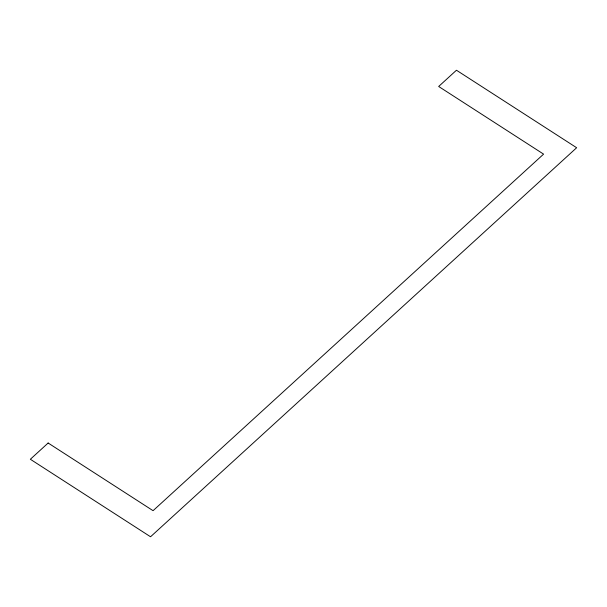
<?xml version="1.0" encoding="UTF-8"?>
<svg xmlns="http://www.w3.org/2000/svg" width="607" height="607" viewBox="0 0 607 607"><rect width="100%" height="100%" fill="white"/><g stroke="black" fill="none" stroke-linecap="round" stroke-linejoin="round"><path stroke-width="0.91" d="M48.143 443.019L30.35 459.264L150.544 536.77L576.65 147.736L456.456 70.23L438.671 86.475L543.591 154.132L153.063 510.684L48.143 443.019"/></g></svg>
